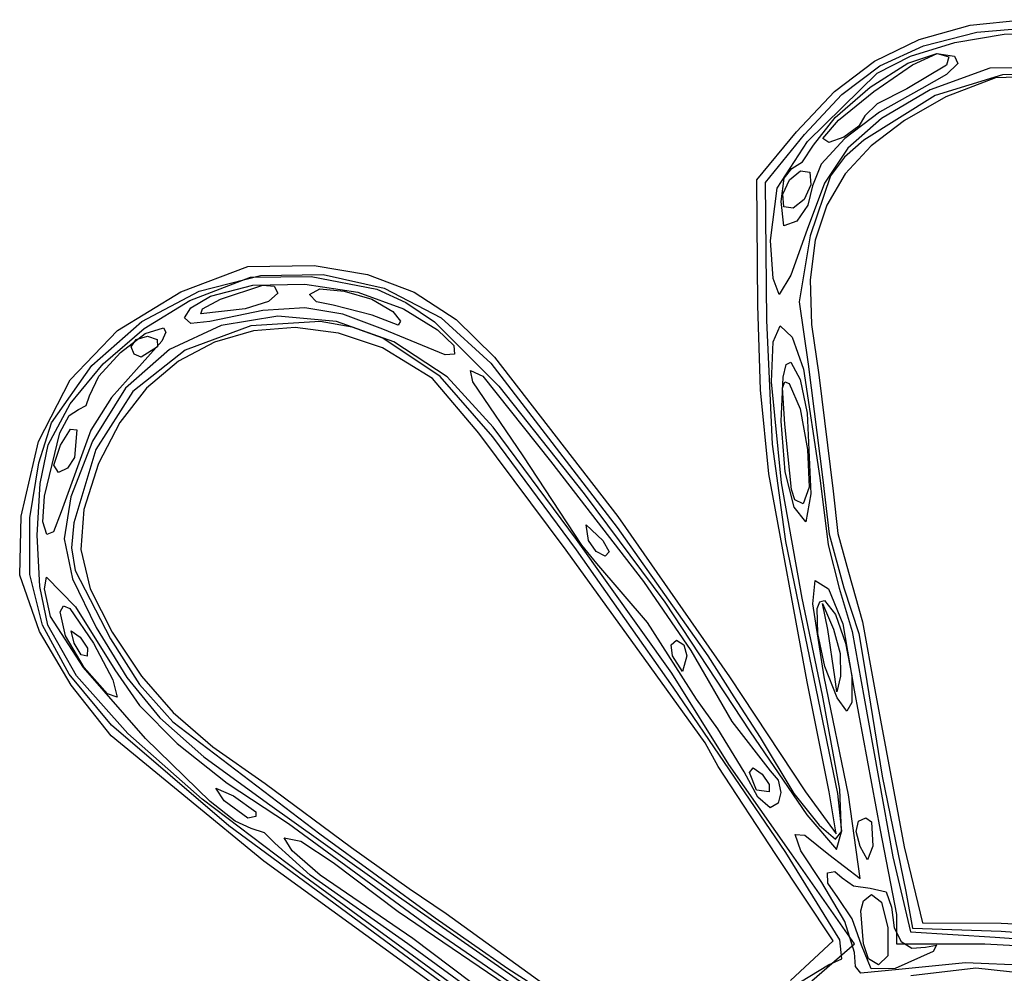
# Model space of a CAD drawing. Extents: x 3 to 111, y 1 to 177.
# Drawn here: x 29.45 to 55.99, y 151.02 to 176.73 of the extents above; entities that cross this region are included whole.
import ezdxf

# ---------------------------------------------------------------- set-up
doc = ezdxf.new("R2010")
doc.units = 0

msp = doc.modelspace()

# ---------------------------------------------------------------- linework, layer by layer
at = {"layer": 'Layer 1', "color": 4}
for p, q in [((53.667961, 176.199284), (55.045325, 176.58457)), ((55.045325, 176.58457), (56.451747, 176.732606)), ((55.224559, 176.396719), (57.047882, 176.551798)), ((53.787466, 176.024756), (55.224559, 176.396719)), ((54.634471, 176.116125), (55.960301, 176.346045)), ((55.960301, 176.346045), (57.246099, 176.402163)), ((52.468429, 175.616693), (53.667961, 176.199284)), ((52.615604, 175.488796), (53.787466, 176.024756)), ((53.438501, 175.752397), (54.634471, 176.116125)), ((52.542282, 175.294854), (53.438501, 175.752397)), ((53.363416, 175.559126), (54.143729, 175.824444)), ((53.488712, 175.512432), (54.153923, 175.824444)), ((54.143729, 175.824444), (54.623191, 175.753637)), ((54.153923, 175.824444), (54.471075, 175.734973)), ((54.471075, 175.734973), (54.407277, 175.506283)), ((54.623191, 175.753637), (54.708919, 175.557122)), ((51.387976, 174.80076), (52.468429, 175.616693)), ((51.58918, 174.717607), (52.615604, 175.488796)), ((52.351355, 174.911141), (53.363416, 175.559126)), ((52.453399, 174.801432), (53.488712, 175.512432)), ((54.407277, 175.506283), (53.34, 174.869596)), ((54.708919, 175.557122), (54.41114, 175.258761)), ((57.201304, 175.443018), (55.578874, 175.422929)), ((50.666444, 173.453207), (52.542282, 175.294854)), ((54.41114, 175.258761), (53.740078, 174.882415)), ((55.578874, 175.422929), (53.965619, 174.844416)), ((55.911797, 175.24375), (54.106606, 174.694271)), ((55.728631, 175.163495), (54.38709, 174.656988)), ((56.996445, 175.207486), (55.728631, 175.163495)), ((56.792092, 175.276356), (55.911797, 175.24375)), ((51.405827, 174.102447), (52.351355, 174.911141)), ((50.36785, 173.715445), (51.387976, 174.80076)), ((50.588401, 173.639958), (51.58918, 174.717607)), ((51.500423, 174.029003), (52.453399, 174.801432)), ((54.106606, 174.694271), (52.181379, 173.491374)), ((53.34, 174.869596), (52.542722, 174.469931)), ((53.740078, 174.882415), (52.607157, 174.244722)), ((53.965619, 174.844416), (52.655208, 174.068367)), ((54.38709, 174.656988), (53.27697, 174.019407)), ((52.542722, 174.469931), (52.211111, 174.143326)), ((50.825115, 173.355), (51.405827, 174.102447)), ((52.607157, 174.244722), (51.671347, 173.534422)), ((52.211111, 174.143326), (52.045306, 173.860669)), ((51.082222, 173.532701), (51.500423, 174.029003)), ((52.045306, 173.860669), (51.646667, 173.566667)), ((52.655208, 174.068367), (51.748021, 173.27534)), ((53.27697, 174.019407), (52.378048, 173.331618)), ((49.304987, 172.418363), (50.36785, 173.715445)), ((49.53, 172.348091), (50.588401, 173.639958)), ((49.849011, 172.196008), (50.666444, 173.453207)), ((50.531925, 172.906531), (50.825115, 173.355)), ((51.671347, 173.534422), (51.034886, 172.842682)), ((51.239697, 173.423664), (51.082222, 173.532701)), ((51.082222, 173.532701), (51.082222, 173.532701)), ((51.646667, 173.566667), (51.239697, 173.423664)), ((52.181379, 173.491374), (51.65848, 173.032657)), ((52.378048, 173.331618), (51.682313, 172.576057)), ((51.748021, 173.27534), (51.121232, 172.325804)), ((50.241606, 172.72), (50.531925, 172.906531)), ((51.034886, 172.842682), (50.800008, 172.260668)), ((51.65848, 173.032657), (51.285847, 172.525577)), ((50.038014, 172.461141), (50.241606, 172.72)), ((50.177347, 172.421501), (50.474174, 172.658561)), ((50.474174, 172.658561), (50.729758, 172.621262)), ((50.729758, 172.621262), (50.756397, 172.282001)), ((51.285847, 172.525577), (50.737953, 170.913781)), ((51.682313, 172.576057), (51.181754, 171.735159)), ((49.326492, 169.031969), (49.304987, 172.418363)), ((49.566429, 168.625594), (49.53, 172.348091)), ((49.953333, 171.838777), (50.038014, 172.461141)), ((49.996937, 172.02911), (50.177347, 172.421501)), ((50.756397, 172.282001), (50.575986, 171.88961)), ((51.121232, 172.325804), (50.652011, 171.08023)), ((50.800008, 172.260668), (50.675648, 171.7334)), ((49.671111, 170.785933), (49.849011, 172.196008)), ((50.023575, 171.689849), (49.996937, 172.02911)), ((49.996937, 172.02911), (49.996937, 172.02911)), ((50.029653, 171.179764), (49.953333, 171.838777)), ((49.953333, 171.838777), (49.953333, 171.838777)), ((50.575986, 171.88961), (50.279159, 171.65255)), ((50.675648, 171.7334), (50.376667, 171.308889)), ((51.181754, 171.735159), (50.868359, 170.79136)), ((50.279159, 171.65255), (50.023575, 171.689849)), ((50.376667, 171.308889), (50.029653, 171.179764)), ((50.652011, 171.08023), (50.215233, 169.846484)), ((50.737953, 170.913781), (50.441612, 169.130038)), ((49.738325, 169.760035), (49.671111, 170.785933)), ((50.868359, 170.79136), (50.73412, 169.727096)), ((33.787436, 169.403719), (35.597755, 170.083691)), ((35.597755, 170.083691), (37.384426, 170.110831)), ((35.931489, 169.842186), (37.619814, 169.872442)), ((37.384426, 170.110831), (38.813098, 169.872715)), ((37.619814, 169.872442), (39.268358, 169.496482)), ((38.813098, 169.872715), (40.076627, 169.392091)), ((34.029213, 169.165625), (35.664707, 169.797274)), ((34.279935, 169.41617), (35.931489, 169.842186)), ((35.664707, 169.797274), (37.29878, 169.818505)), ((35.731827, 169.58129), (37.132761, 169.611804)), ((37.132761, 169.611804), (38.560219, 169.394627)), ((37.29878, 169.818505), (39.070147, 169.472517)), ((49.899923, 169.333333), (49.738325, 169.760035)), ((50.215233, 169.846484), (49.899923, 169.333333)), ((50.73412, 169.727096), (50.771024, 168.524802)), ((32.08421, 168.363593), (33.787436, 169.403719)), ((32.741704, 168.604855), (34.279935, 169.41617)), ((34.585512, 169.288032), (35.731827, 169.58129)), ((34.854444, 169.202415), (36.001566, 169.585555)), ((36.001566, 169.585555), (36.303261, 169.552778)), ((36.406667, 169.368611), (36.147595, 169.142392)), ((36.303261, 169.552778), (36.406667, 169.368611)), ((37.253333, 169.326278), (37.532303, 169.482872)), ((37.439865, 169.130672), (37.253333, 169.326278)), ((37.532303, 169.482872), (38.18456, 169.422551)), ((38.18456, 169.422551), (38.933129, 169.201038)), ((38.560219, 169.394627), (39.786106, 168.944813)), ((39.070147, 169.472517), (39.849601, 169.118006)), ((39.268358, 169.496482), (40.800568, 168.703848)), ((40.076627, 169.392091), (41.206073, 168.653129)), ((32.803876, 168.415947), (34.029213, 169.165625)), ((34.063673, 168.970618), (34.585512, 169.288032)), ((34.374539, 168.943479), (34.854444, 169.202415)), ((34.854444, 169.202415), (34.854444, 169.202415)), ((36.147595, 169.142392), (35.524722, 168.945278)), ((37.888333, 169.046789), (37.439865, 169.130672)), ((38.933129, 169.201038), (39.501033, 168.874059)), ((39.849601, 169.118006), (40.623907, 168.590195)), ((50.441612, 169.130038), (50.685672, 167.45354)), ((33.88659, 168.700562), (34.063673, 168.970618)), ((35.524722, 168.945278), (34.332522, 168.811918)), ((34.332522, 168.811918), (34.374539, 168.943479)), ((35.994264, 168.898575), (34.572417, 168.602608)), ((37.131125, 168.967797), (35.994264, 168.898575)), ((38.15275, 168.802738), (37.131125, 168.967797)), ((38.946667, 168.768889), (37.888333, 169.046789)), ((39.228889, 168.395862), (38.15275, 168.802738)), ((39.501033, 168.874059), (39.702904, 168.613235)), ((39.786106, 168.944813), (40.702808, 168.377972)), ((49.403277, 166.761647), (49.326492, 169.031969)), ((31.393349, 167.418697), (32.741704, 168.604855)), ((34.055694, 168.552884), (33.88659, 168.700562)), ((34.572417, 168.602608), (34.055694, 168.552884)), ((36.406194, 168.748698), (34.878102, 168.496457)), ((37.54163, 168.605683), (35.676905, 168.481641)), ((37.984251, 168.603315), (36.406194, 168.748698)), ((38.407197, 168.453403), (37.54163, 168.605683)), ((39.530193, 168.057484), (37.984251, 168.603315)), ((39.639317, 168.501464), (38.946667, 168.768889)), ((38.946667, 168.768889), (38.946667, 168.768889)), ((39.702904, 168.613235), (39.639317, 168.501464)), ((40.623907, 168.590195), (42.354087, 166.857814)), ((40.800568, 168.703848), (42.139893, 167.484081)), ((41.206073, 168.653129), (42.232498, 167.64)), ((49.721589, 165.301595), (49.566429, 168.625594)), ((50.771024, 168.524802), (50.971061, 167.166914)), ((30.813554, 167.027396), (32.08421, 168.363593)), ((31.69932, 167.457839), (32.803876, 168.415947)), ((32.167323, 167.764601), (32.833279, 168.279031)), ((32.833279, 168.279031), (33.320886, 168.433408)), ((33.385481, 168.313693), (33.277759, 168.0725)), ((33.320886, 168.433408), (33.385481, 168.313693)), ((34.878102, 168.496457), (33.482052, 167.849414)), ((35.676905, 168.481641), (33.90262, 167.833628)), ((35.747837, 168.354228), (34.692825, 168.049063)), ((36.869423, 168.436537), (35.747837, 168.354228)), ((38.035755, 168.28709), (36.869423, 168.436537)), ((39.225003, 167.896985), (38.035755, 168.28709)), ((39.232405, 168.156342), (38.407197, 168.453403)), ((39.2289, 168.395862), (39.228889, 168.395862)), ((40.910388, 167.706), (39.2289, 168.395862)), ((40.702808, 168.377972), (41.145816, 167.957035)), ((49.743264, 168.053173), (49.925724, 168.486667)), ((49.925724, 168.486667), (50.252407, 168.177684)), ((32.455556, 167.922222), (32.584803, 168.121542)), ((32.584803, 168.121542), (32.895546, 168.204444)), ((33.277759, 168.0725), (32.600742, 167.311924)), ((32.895546, 168.204444), (33.155051, 168.121542)), ((33.155051, 168.121542), (33.161111, 167.922222)), ((34.692825, 168.049063), (33.726216, 167.529942)), ((40.774259, 167.122132), (39.232405, 168.156342)), ((40.961945, 167.108381), (39.530193, 168.057484)), ((49.691948, 166.977905), (49.743264, 168.053173)), ((50.252407, 168.177684), (50.557616, 167.321694)), ((31.579593, 167.126077), (32.167323, 167.764601)), ((33.482052, 167.849414), (32.300123, 166.810395)), ((32.533565, 167.722903), (32.455556, 167.922222)), ((32.455556, 167.922222), (32.455556, 167.922222)), ((33.90262, 167.833628), (32.502088, 166.717553)), ((33.161111, 167.922222), (32.721121, 167.64)), ((40.5641, 167.068968), (39.225003, 167.896985)), ((41.145816, 167.957035), (41.158699, 167.725388)), ((32.721121, 167.64), (32.533565, 167.722903)), ((33.726216, 167.529942), (32.869839, 166.805766)), ((41.158699, 167.725388), (40.910388, 167.706)), ((42.139893, 167.484081), (45.535367, 163.057255)), ((42.232498, 167.64), (45.558094, 163.348374)), ((50.091101, 167.441542), (50.219249, 167.508967)), ((50.219249, 167.508967), (50.463725, 167.043724)), ((30.311423, 165.868155), (31.393349, 167.418697)), ((30.805949, 166.383276), (31.69932, 167.457839)), ((32.600742, 167.311924), (31.927017, 166.558355)), ((41.657, 166.980177), (41.590954, 167.280909)), ((41.590954, 167.280909), (41.925322, 167.130766)), ((50.006006, 167.103622), (50.091101, 167.441542)), ((50.557616, 167.321694), (50.992617, 164.394444)), ((50.685672, 167.45354), (51.077814, 164.334337)), ((29.955811, 165.367459), (30.813554, 167.027396)), ((31.326667, 166.599421), (31.579593, 167.126077)), ((41.817321, 165.594373), (40.5641, 167.068968)), ((42.192222, 165.491567), (40.774259, 167.122132)), ((42.197426, 165.753183), (40.961945, 167.108381)), ((43.012507, 164.982271), (41.657, 166.980177)), ((41.925322, 167.130766), (43.742443, 164.841539)), ((49.968949, 164.253333), (49.691948, 166.977905)), ((49.958298, 165.916587), (50.006006, 167.103622)), ((49.994229, 166.811349), (50.052019, 166.976806)), ((50.052019, 166.976806), (50.170235, 166.934444)), ((50.170235, 166.934444), (50.464098, 166.250583)), ((50.463725, 167.043724), (50.659006, 166.131448)), ((50.971061, 167.166914), (51.35407, 164.032602)), ((32.300123, 166.810395), (31.414393, 165.382222)), ((32.502088, 166.717553), (31.498012, 165.158674)), ((32.869839, 166.805766), (32.145524, 165.885436)), ((42.354087, 166.857814), (44.654713, 163.961645)), ((49.627246, 164.494566), (49.403277, 166.761647)), ((50.05786, 165.836721), (49.994229, 166.811349)), ((31.241712, 166.337733), (31.326667, 166.599421)), ((31.927017, 166.558355), (31.365595, 165.67258)), ((30.214169, 165.284237), (30.805949, 166.383276)), ((30.778885, 166.068128), (31.037459, 166.228889)), ((31.037459, 166.228889), (31.241712, 166.337733)), ((50.464098, 166.250583), (50.662091, 165.154562)), ((30.531057, 165.606165), (30.778885, 166.068128)), ((32.145524, 165.885436), (31.575098, 164.777851)), ((50.062781, 164.548445), (49.958298, 165.916587)), ((50.659006, 166.131448), (50.752031, 163.963633)), ((29.967105, 164.793013), (30.311423, 165.868155)), ((30.115899, 163.900556), (30.531057, 165.606165)), ((30.545936, 165.273121), (30.814957, 165.698986)), ((31.365595, 165.67258), (30.565231, 163.477222)), ((30.814957, 165.698986), (30.98984, 165.687144)), ((30.98984, 165.687144), (30.927373, 164.942623)), ((44.442487, 162.732378), (42.197426, 165.753183)), ((50.235556, 164.072832), (50.05786, 165.836721)), ((29.491328, 163.356117), (29.955811, 165.367459)), ((31.414393, 165.382222), (30.831703, 163.881108)), ((44.167778, 162.439537), (41.817321, 165.594373)), ((44.446791, 162.450156), (42.192222, 165.491567)), ((29.998859, 164.241033), (30.214169, 165.284237)), ((30.374258, 164.730762), (30.545936, 165.273121)), ((30.545936, 165.273121), (30.545936, 165.273121)), ((31.498012, 165.158674), (30.913098, 163.182249)), ((50.084005, 162.673215), (49.721589, 165.301595)), ((50.662091, 165.154562), (50.707662, 164.137093)), ((30.927373, 164.942623), (30.738184, 164.652219)), ((44.591111, 162.576752), (43.012507, 164.982271)), ((43.742443, 164.841539), (46.245306, 161.595983)), ((29.727085, 163.309126), (29.967105, 164.793013)), ((30.494907, 164.535556), (30.374258, 164.730762)), ((30.738184, 164.652219), (30.494907, 164.535556)), ((31.575098, 164.777851), (31.17813, 163.54012)), ((50.306111, 163.59978), (50.062781, 164.548445)), ((50.658466, 158.891111), (49.627246, 164.494566)), ((50.992617, 164.394444), (51.217394, 162.589209)), ((51.077814, 164.334337), (51.246733, 162.874637)), ((29.925386, 162.849444), (29.998859, 164.241033)), ((50.5243, 161.148889), (49.968949, 164.253333)), ((50.326238, 163.801672), (50.235556, 164.072832)), ((50.235556, 164.072832), (50.235556, 164.072832)), ((50.707662, 164.137093), (50.544262, 163.688889)), ((51.35407, 164.032602), (51.481247, 162.892247)), ((30.076224, 163.207586), (30.115899, 163.900556)), ((30.115899, 163.900556), (30.115899, 163.900556)), ((30.831703, 163.881108), (30.649943, 162.744216)), ((44.654713, 163.961645), (46.826267, 161.041716)), ((50.544262, 163.688889), (50.326238, 163.801672)), ((50.752031, 163.963633), (50.622102, 163.209569)), ((31.17813, 163.54012), (31.099165, 162.460105)), ((50.622102, 163.209569), (50.306111, 163.59978)), ((50.306111, 163.59978), (50.306111, 163.59978)), ((29.451644, 161.772015), (29.491328, 163.356117)), ((29.728262, 161.785691), (29.727085, 163.309126)), ((30.565231, 163.477222), (30.363788, 162.936661)), ((45.558094, 163.348374), (48.565082, 159.032222)), ((30.179819, 162.866535), (30.076224, 163.207586)), ((30.913098, 163.182249), (30.846062, 162.506976)), ((44.771273, 162.701111), (44.706523, 163.124444)), ((44.706523, 163.124444), (45.155556, 162.701111)), ((45.535367, 163.057255), (47.977778, 159.591707)), ((29.994322, 161.459463), (29.925386, 162.849444)), ((30.363788, 162.936661), (30.179819, 162.866535)), ((30.649943, 162.744216), (30.875021, 161.670014)), ((47.015981, 159.127266), (44.442487, 162.732378)), ((44.970187, 162.402132), (44.771273, 162.701111)), ((44.771273, 162.701111), (44.771273, 162.701111)), ((45.155556, 162.701111), (45.325817, 162.397942)), ((51.246733, 162.874637), (51.646667, 161.431111)), ((51.481247, 162.892247), (51.77245, 161.847599)), ((30.846062, 162.506976), (30.946032, 161.890711)), ((31.099165, 162.460105), (31.348943, 161.403476)), ((46.424142, 159.309371), (44.167778, 162.439537)), ((47.045626, 158.75), (44.446791, 162.450156)), ((44.988968, 162.080135), (44.591111, 162.576752)), ((51.48613, 155.891399), (50.084005, 162.673215)), ((51.217394, 162.589209), (51.521637, 161.419458)), ((45.220306, 162.277778), (44.970187, 162.402132)), ((45.325817, 162.397942), (45.220306, 162.277778)), ((30.946032, 161.890711), (31.892138, 160.051198)), ((46.36074, 160.489437), (44.988968, 162.080135)), ((29.980467, 160.251966), (29.451644, 161.772015)), ((30.066435, 160.420255), (29.728262, 161.785691)), ((30.120941, 161.402448), (30.171119, 161.713333)), ((30.171119, 161.713333), (30.956479, 160.915051)), ((30.875021, 161.670014), (31.512846, 160.356972)), ((50.806734, 160.997698), (50.871658, 161.6263)), ((50.871658, 161.6263), (51.229497, 161.404788)), ((51.77245, 161.847599), (52.147865, 160.514802)), ((30.206239, 160.421082), (29.994322, 161.459463)), ((30.284987, 160.655), (30.120941, 161.402448)), ((31.348943, 161.403476), (31.938203, 160.235906)), ((46.245306, 161.595983), (47.527763, 159.737778)), ((51.229497, 161.404788), (51.613041, 160.458423)), ((51.521637, 161.419458), (51.866162, 160.25313)), ((51.646667, 161.431111), (52.045374, 160.194843)), ((51.071721, 158.535501), (50.5243, 161.148889)), ((30.537003, 160.78271), (30.627948, 160.9459)), ((30.627948, 160.9459), (30.798135, 160.869429)), ((30.798135, 160.869429), (31.441232, 159.936696)), ((30.956479, 160.915051), (32.009938, 159.216441)), ((46.826267, 161.041716), (49.118819, 157.550556)), ((51.113027, 159.032222), (50.806734, 160.997698)), ((50.928433, 160.873783), (50.999089, 161.054623)), ((50.939899, 160.195389), (50.928433, 160.873783)), ((50.999089, 161.054623), (51.126108, 161.087224)), ((51.21152, 160.302222), (51.066299, 161.007778)), ((51.066299, 161.007778), (51.368599, 160.315442)), ((51.126108, 161.087224), (51.423333, 160.706218)), ((31.169865, 159.277223), (30.284987, 160.655)), ((30.686336, 160.132767), (30.537003, 160.78271)), ((51.423333, 160.706218), (51.692224, 159.937546)), ((30.784483, 159.103949), (30.066435, 160.420255)), ((30.983167, 159.055974), (30.206239, 160.421082)), ((31.512846, 160.356972), (32.332363, 159.009498)), ((47.678518, 158.424637), (46.36074, 160.489437)), ((51.399025, 159.032222), (51.21152, 160.302222)), ((51.368599, 160.315442), (51.548377, 159.656791)), ((51.613041, 160.458423), (51.921805, 158.670992)), ((52.147865, 160.514802), (52.477515, 158.681664)), ((30.833214, 158.806443), (29.980467, 160.251966)), ((31.190782, 159.282506), (30.686336, 160.132767)), ((30.921477, 159.937273), (30.838515, 160.270844)), ((30.838515, 160.270844), (31.079465, 160.095259)), ((31.079465, 160.095259), (31.280727, 159.803023)), ((31.892138, 160.051198), (32.677918, 158.823734)), ((31.938203, 160.235906), (32.727958, 159.050279)), ((51.127893, 159.308051), (50.939899, 160.195389)), ((51.866162, 160.25313), (52.187794, 158.456124)), ((52.045374, 160.194843), (52.211343, 159.233441)), ((31.103978, 159.626276), (30.921477, 159.937273)), ((30.921477, 159.937273), (30.921477, 159.937273)), ((31.280727, 159.803023), (31.272161, 159.589199)), ((31.441232, 159.936696), (31.9571, 158.952744)), ((46.994624, 159.895646), (47.139967, 160.02)), ((47.029051, 159.596667), (46.994624, 159.895646)), ((47.139967, 160.02), (47.333032, 159.895646)), ((47.333032, 159.895646), (47.413333, 159.596667)), ((51.692224, 159.937546), (51.860182, 159.055537)), ((31.272161, 159.589199), (31.103978, 159.626276)), ((47.302417, 159.173333), (47.029051, 159.596667)), ((47.029051, 159.596667), (47.029051, 159.596667)), ((47.413333, 159.596667), (47.302417, 159.173333)), ((47.527763, 159.737778), (48.627561, 157.829283)), ((47.977778, 159.591707), (48.683333, 158.492864)), ((51.548377, 159.656791), (51.556104, 159.045442)), ((32.837122, 157.366559), (31.169865, 159.277223)), ((31.8111, 158.571386), (31.190782, 159.282506)), ((31.190782, 159.282506), (31.190782, 159.282506)), ((47.905808, 157.248174), (46.424142, 159.309371)), ((51.459802, 158.467778), (51.127893, 159.308051)), ((31.925285, 157.727899), (30.784483, 159.103949)), ((32.359094, 157.50218), (30.983167, 159.055974)), ((32.009938, 159.216441), (32.672809, 158.255831)), ((32.332363, 159.009498), (33.22259, 157.92748)), ((32.727958, 159.050279), (33.587028, 158.065117)), ((48.542222, 156.666807), (47.015981, 159.127266)), ((48.565082, 159.032222), (50.612675, 155.927778)), ((51.770518, 155.847688), (51.113027, 159.032222)), ((51.451076, 158.621587), (51.399025, 159.032223)), ((51.399025, 159.032223), (51.399025, 159.032222)), ((51.556104, 159.045442), (51.451076, 158.621587)), ((51.860182, 159.055537), (51.854605, 158.334518)), ((52.211343, 159.233441), (52.672017, 156.351111)), ((31.91545, 157.440181), (30.833214, 158.806443)), ((31.9571, 158.952744), (32.073465, 158.479553)), ((32.677918, 158.823734), (33.578653, 157.820468)), ((50.082724, 154.297451), (47.045626, 158.75)), ((51.245778, 155.927778), (50.658466, 158.891111)), ((32.073465, 158.479553), (31.8111, 158.571386)), ((48.683333, 158.492864), (49.388889, 157.396954)), ((51.533248, 155.991539), (51.071721, 158.535501)), ((51.719838, 158.106673), (51.459802, 158.467778)), ((51.459802, 158.467778), (51.459802, 158.467778)), ((51.921805, 158.670992), (52.621197, 154.896568)), ((52.187794, 158.456124), (52.963589, 154.183291)), ((52.477515, 158.681664), (53.268953, 154.446404)), ((32.672809, 158.255831), (33.69206, 157.230033)), ((48.246868, 157.629227), (47.678518, 158.424637)), ((51.854605, 158.334518), (51.719838, 158.106673)), ((33.22259, 157.92748), (34.410845, 156.87778)), ((33.587028, 158.065117), (34.651431, 157.14574)), ((35.082814, 155.012687), (31.925285, 157.727899)), ((33.578653, 157.820468), (37.535556, 154.802646)), ((48.627561, 157.829283), (49.659675, 156.49929)), ((36.027864, 154.062581), (31.91545, 157.440181)), ((34.361411, 155.732756), (32.359094, 157.50218)), ((48.955429, 156.472924), (48.246868, 157.629227)), ((49.118819, 157.550556), (50.649648, 155.308212)), ((49.388889, 157.396954), (50.299118, 155.887836)), ((34.579191, 155.671366), (32.837122, 157.366559)), ((33.69206, 157.230033), (35.041205, 156.162458)), ((34.651431, 157.14574), (36.057185, 156.157471)), ((48.26, 156.610446), (47.905808, 157.248174)), ((34.410845, 156.87778), (36.124444, 155.627259)), ((49.812222, 154.246738), (48.26, 156.610446)), ((50.235556, 154.257669), (48.542222, 156.666807)), ((49.328353, 155.788935), (48.955429, 156.472924)), ((48.955429, 156.472924), (48.955429, 156.472924)), ((49.106667, 156.454593), (49.197706, 156.575684)), ((49.294816, 155.974815), (49.106667, 156.454593)), ((49.197706, 156.575684), (49.440629, 156.412259)), ((49.440629, 156.412259), (49.633658, 156.133565)), ((49.659675, 156.49929), (49.874595, 156.244055)), ((52.672017, 156.351111), (53.310835, 153.246667)), ((35.041205, 156.162458), (36.693757, 155.076518)), ((36.057185, 156.157471), (38.382222, 154.432769)), ((49.633658, 156.133565), (49.628778, 155.932482)), ((49.874595, 156.244055), (49.945502, 155.913165)), ((34.959555, 155.691761), (34.735758, 156.032066)), ((34.735758, 156.032066), (35.207222, 155.822942)), ((35.207222, 155.822942), (35.808818, 155.391358)), ((49.628778, 155.932482), (49.294816, 155.974815)), ((49.294816, 155.974815), (49.294816, 155.974815)), ((49.656709, 155.504444), (49.328353, 155.788935)), ((49.945502, 155.913165), (49.872754, 155.626626)), ((50.299118, 155.887836), (50.982979, 155.03345)), ((50.612675, 155.927778), (51.434156, 154.798889)), ((51.434156, 154.798889), (51.245778, 155.927778)), ((51.587046, 154.869903), (51.48613, 155.891399)), ((51.577695, 154.851551), (51.533248, 155.991539)), ((52.086248, 153.596642), (51.770518, 155.847688)), ((37.017506, 153.720761), (34.361411, 155.732756)), ((35.257164, 155.138432), (34.579191, 155.671366)), ((35.594555, 155.222222), (34.959555, 155.691761)), ((34.959555, 155.691761), (34.959555, 155.691761)), ((36.124444, 155.627259), (39.652222, 153.113162)), ((49.872754, 155.626626), (49.656709, 155.504444)), ((35.808253, 155.266876), (35.594555, 155.222222)), ((35.808818, 155.391358), (35.808253, 155.266876)), ((50.649648, 155.308212), (51.446094, 154.375556)), ((39.788194, 151.553333), (35.082814, 155.012687)), ((35.688501, 154.94), (35.257164, 155.138432)), ((36.693757, 155.076518), (40.587041, 152.224067)), ((50.982979, 155.03345), (51.415848, 154.657778)), ((51.975375, 154.867381), (52.035134, 155.14032)), ((52.035134, 155.14032), (52.234858, 155.234415)), ((52.234858, 155.234415), (52.384929, 155.120286)), ((52.384929, 155.120286), (52.420847, 154.4682)), ((36.042875, 154.825464), (35.688501, 154.94)), ((36.322087, 154.550092), (36.042875, 154.825464)), ((37.535556, 154.802646), (40.64, 152.533266)), ((50.485973, 154.341557), (50.336576, 154.780568)), ((50.336576, 154.780568), (50.589987, 154.762695)), ((50.589987, 154.762695), (51.23616, 154.247273)), ((51.415848, 154.657778), (51.587046, 154.869903)), ((51.446094, 154.375556), (51.577695, 154.851551)), ((52.078811, 154.458283), (51.975375, 154.867381)), ((52.621197, 154.896568), (53.057778, 152.630999)), ((37.269348, 153.688632), (36.322087, 154.550092)), ((36.787229, 154.339028), (36.569015, 154.692142)), ((36.569015, 154.692142), (37.023907, 154.605662)), ((37.023907, 154.605662), (37.890207, 154.029843)), ((52.420847, 154.4682), (52.284683, 154.097025)), ((37.541217, 153.688016), (36.787229, 154.339028)), ((38.382222, 154.432769), (39.934444, 153.329926)), ((51.357773, 151.921133), (49.812222, 154.246738)), ((51.533038, 151.946091), (50.082724, 154.297451)), ((51.928889, 151.839648), (50.235556, 154.257669)), ((51.04822, 153.486326), (50.485973, 154.341557)), ((51.23616, 154.247273), (52.086248, 153.596642)), ((52.284683, 154.097025), (52.078811, 154.458283)), ((52.078811, 154.458283), (52.078811, 154.458283)), ((53.268953, 154.446404), (53.763333, 152.400586)), ((41.992914, 149.738915), (36.027864, 154.062581)), ((37.890207, 154.029843), (39.638214, 152.706733)), ((52.963589, 154.183291), (53.434056, 152.156582)), ((44.732222, 148.102738), (37.017506, 153.720761)), ((39.899483, 151.835556), (37.269348, 153.688632)), ((40.03778, 151.976667), (37.541217, 153.688016)), ((51.205082, 153.745822), (51.398187, 153.784779)), ((51.209149, 153.473301), (51.205082, 153.745822)), ((51.398187, 153.784779), (51.595576, 153.611557)), ((51.670192, 152.439055), (51.04822, 153.486326)), ((51.485817, 153.084977), (51.209149, 153.473301)), ((51.595576, 153.611557), (51.901732, 153.397273)), ((51.901732, 153.397273), (52.35634, 153.337508)), ((39.934444, 153.329926), (40.931414, 152.65492)), ((52.172412, 152.993172), (52.390415, 153.165323)), ((52.35634, 153.337508), (52.783843, 153.239197)), ((52.390415, 153.165323), (52.653422, 152.959922)), ((52.783843, 153.239197), (52.927168, 152.822996)), ((53.310835, 153.246667), (53.489214, 152.258889)), ((39.652222, 153.113162), (44.777165, 149.541763)), ((51.865861, 152.514738), (51.485817, 153.084977)), ((52.098222, 152.729259), (52.172412, 152.993172)), ((52.653422, 152.959922), (52.827634, 152.27162)), ((39.638214, 152.706733), (43.763173, 149.915234)), ((40.931414, 152.65492), (44.167189, 150.325807)), ((52.168778, 151.835556), (52.098222, 152.729259)), ((52.927168, 152.822996), (53.000518, 152.27104)), ((53.057778, 152.630999), (53.057778, 151.835556)), ((40.64, 152.533266), (42.592856, 151.176481)), ((51.928889, 151.602776), (51.670192, 152.439055)), ((52.118474, 151.804849), (51.865861, 152.514738)), ((53.763333, 152.400586), (55.88, 152.395972)), ((55.88, 152.395972), (57.49925, 152.312426)), ((40.587041, 152.224067), (44.625168, 149.455507)), ((52.827634, 152.27162), (52.828173, 151.511715)), ((53.000518, 152.27104), (53.187269, 151.896586)), ((53.434056, 152.156582), (55.715363, 152.017202)), ((53.489214, 152.258889), (55.882469, 152.175805)), ((55.882469, 152.175805), (57.651928, 152.037905)), ((43.404848, 149.294237), (39.899483, 151.835556)), ((42.388832, 150.212778), (40.03778, 151.976667)), ((50.210596, 150.850437), (51.357773, 151.921133)), ((50.785183, 150.837509), (51.928889, 151.839648)), ((51.588893, 151.429655), (51.533038, 151.946091)), ((52.380477, 151.16543), (52.118474, 151.804849)), ((52.118474, 151.804849), (52.118474, 151.804849)), ((52.306383, 151.436917), (52.168778, 151.835556)), ((52.168778, 151.835556), (52.168778, 151.835556)), ((53.057778, 151.835556), (55.443388, 151.835556)), ((53.187269, 151.896586), (53.47291, 151.716664)), ((53.842928, 151.748307), (54.138182, 151.805514)), ((54.138182, 151.805514), (54.045556, 151.631308)), ((55.443388, 151.835556), (57.348463, 151.735208)), ((55.715363, 152.017202), (58.843333, 151.786133)), ((43.056025, 149.153204), (39.788194, 151.553333)), ((51.955359, 151.224443), (51.928889, 151.602776)), ((54.045556, 151.631308), (53.021837, 151.169748)), ((53.47291, 151.716664), (53.842928, 151.748307)), ((51.229469, 151.271111), (51.588893, 151.429655)), ((52.577774, 151.271111), (52.306383, 151.436917)), ((52.828173, 151.511715), (52.577774, 151.271111)), ((54.922106, 151.323461), (53.128333, 151.144014)), ((56.753185, 151.247026), (54.922106, 151.323461)), ((42.592856, 151.176481), (44.003968, 150.280407)), ((50.478858, 150.815146), (51.229469, 151.271111)), ((52.099429, 151.046603), (51.955359, 151.224443)), ((53.128333, 151.144014), (52.099429, 151.046603)), ((53.021837, 151.169748), (52.380477, 151.16543)), ((55.193716, 151.181856), (53.449819, 150.977448)), ((57.204091, 150.956998), (55.193716, 151.181856))]:
    msp.add_line(p, q, dxfattribs=at)

doc.saveas('drawing.dxf')
